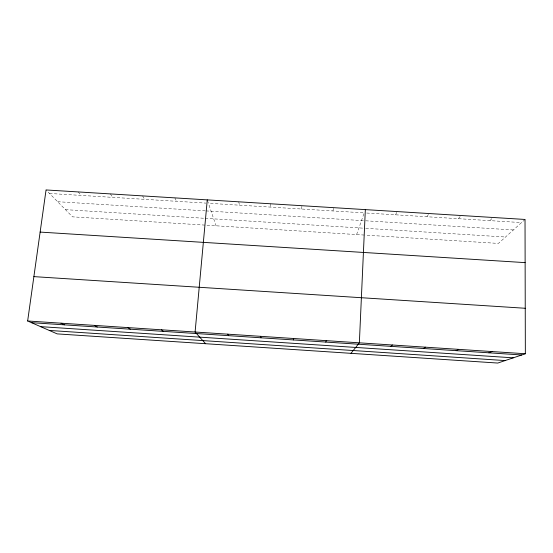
<?xml version="1.0" encoding="UTF-8"?>
<svg xmlns="http://www.w3.org/2000/svg" width="553" height="553" viewBox="0 0 553 553"><rect width="100%" height="100%" fill="white"/><g stroke="black" fill="none" stroke-linecap="round" stroke-linejoin="round"><path stroke-width="0.41" stroke-dasharray="2.77 2.07" d="M301.696 209.027L301.917 205.709M332.92 210.949L333.597 207.665M356.602 234.569L364.199 212.877L208.412 203.269M395.54 214.813L397.151 211.578M426.951 216.755L429.024 213.541M458.416 218.691L460.96 215.504M489.951 220.64L492.958 217.481M525.025 219.451L498.419 243.417L365.167 235.101M49.514 193.467L205.896 203.11M366.743 213.036L521.541 222.589M57.643 201.714L205.115 210.852M205.972 210.907L364.876 220.751M365.72 220.799L513.378 229.951M65.454 209.649L204.347 218.283M205.198 218.338L364.952 228.271M365.81 228.327L505.532 237.016M364.309 235.053L72.547 216.845L46.051 189.949M78.16 191.932L81.16 195.416M110.337 193.909L112.881 197.373M142.577 195.9L144.658 199.336M174.886 197.884L176.504 201.299M207.493 200.559L216.05 225.797M238.751 201.817L239.449 205.184M270.306 203.767L270.541 207.105"/><path stroke-width="0.83" d="M365.339 209.615L359.36 342.825L351.003 353.332M293.346 339.929L293.449 338.491M207.264 199.882L195.098 332.014L205.585 343.71M27.65 320.989L46.051 189.949L525.025 219.451L525.35 353.754L497.776 363.051L57.159 333.881L27.65 320.989L525.35 353.754M325.772 342.065L326.367 340.655M390.819 346.351L392.416 345.003M423.446 348.501L425.547 347.187M456.135 350.657L458.741 349.372M488.9 352.814L492.011 351.563M40.134 232.087L525.129 262.627M33.878 276.624L525.239 308.27M31.521 322.675L521.728 354.978M40.59 326.643L513.246 357.832M49.286 330.445L505.124 360.57M60.996 323.18L64.369 324.846M94.418 325.385L97.293 327.01M127.902 327.59L130.287 329.187M161.469 329.795L163.342 331.365M227.815 334.164L228.7 335.671M260.594 336.328L260.988 337.8"/></g></svg>
